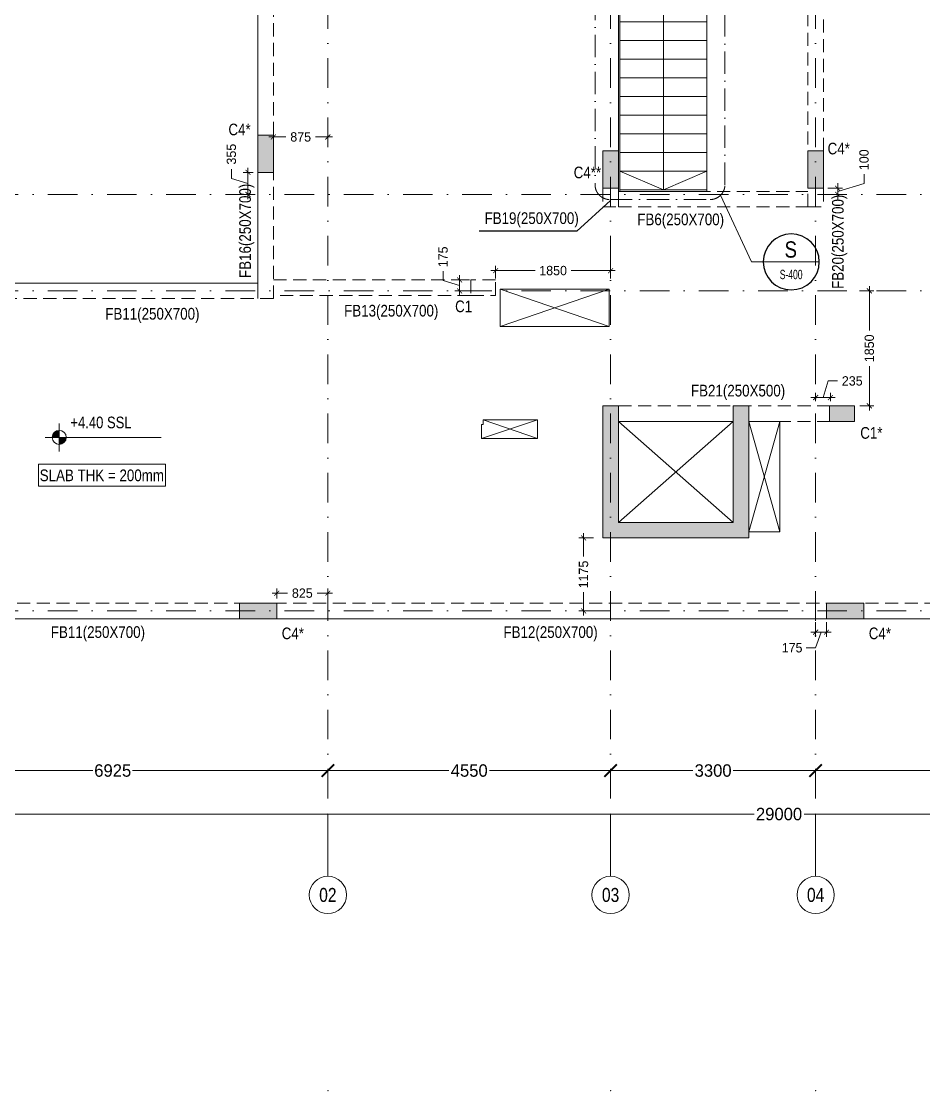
# Model space of a CAD drawing. Header units: millimetres. Extents: x -1760 to 80452, y -32586 to 8596.
# Drawn here: x 11368 to 25888, y -32586 to -15386 of the extents above; entities that cross this region are included whole.
import ezdxf
from ezdxf.enums import TextEntityAlignment as Align

# ---------------------------------------------------------------- set-up
doc = ezdxf.new("R2010")
doc.units = ezdxf.units.MM
doc.header["$LTSCALE"] = 75
for name, pattern in [('Dash Dot 3_16_', [7.9375, 4.7625, -1.5875, 0, -1.5875]), ('DASHDOT2', [12.7, 6.35, -3.175, 0, -3.175]), ('Dot & Dashed', [502.708322, 238.125, -132.291667, 0, -132.291655]), ('Hidden Line', [4.233333, 2.822222, -1.411111])]:
    doc.linetypes.add(name, pattern=pattern)
for name, color, linetype in [('00_A_GRIDS.3D', 1, 'Continuous'), ('02_A_GRIDS.3D', 1, 'Continuous'), ('02_A_STAIRCASE.3D', 7, 'Continuous'), ('133-EDEN HILLS- Grid$0$A_DIM 75', 1, 'Continuous')]:
    doc.layers.add(name, color=color, linetype=linetype)
for name, color, linetype, lineweight in [('A-ANNO-SYMB', 150, 'Continuous', 9), ('G-ANNO-DIMS', 111, 'Continuous', 9), ('S-BEAM-IDEN', 2, 'Continuous', 9), ('S-COL', 3, 'Continuous', 13), ('S-COLS-IDEN', 171, 'Continuous', 9), ('S-HATCH', 8, 'Continuous', 9), ('S-SLAB', 3, 'Continuous', 13), ('S-STRS-____-OTLN', 31, 'Continuous', 9), ('TXT', 11, 'Continuous', 9)]:
    doc.layers.add(name, color=color, linetype=linetype, lineweight=lineweight)
doc.styles.add('133-5F Grid$0$TEXT 75', font='GOTHIC.TTF', dxfattribs={"height": 150})
doc.styles.add('236 - NAS Mall_CD_GF Plan$0$TEXT 500', font='GOTHIC.TTF', dxfattribs={"height": 350})
doc.styles.add('Arial', font='arial.ttf', dxfattribs={"width": 0.8, "height": 187.5})
doc.styles.add('Arial Narrow_1', font='ARIALN.TTF', dxfattribs={"height": 187.5})
doc.styles.add('Arial Narrow_2', font='ARIALN.TTF', dxfattribs={"height": 262.5})
doc.styles.add('Arial Narrow_3', font='ARIALN.TTF', dxfattribs={"width": 0.8, "height": 150})
doc.styles.add('GENERATED_STYLE_3', font='arial.ttf', dxfattribs={"width": 0.8})
doc.styles.add('TEXT 100', font='GOTHIC.TTF', dxfattribs={"height": 200})
doc.dimstyles.new('133-5F Grid$0$DIM 75', dxfattribs={"dimtxt": 150, "dimasz": 80, "dimexe": 75, "dimexo": 75, "dimgap": 75, "dimtad": 0, "dimdec": 0, "dimrnd": 5, "dimzin": 0, "dimdsep": 46, "dimtxsty": '133-5F Grid$0$TEXT 75', "dimblk": '133-5F Grid$0$_ARCHTICK', "dimcen": 0, "dimdle": 75, "dimclrd": 256, "dimclre": 256, "dimclrt": 256, "dimadec": 0, "dimazin": 0, "dimtfac": 1, "dimtdec": 0, "dimtmove": 1, "dimatfit": 3, "dimfxl": 160, "dimfxlon": 1, "dimtolj": 1, "dimtzin": 0, "dimlwd": 0, "dimlwe": 0, "dimarcsym": 0})
doc.dimstyles.new('236 - NAS Mall_CD_GF Plan$0$DIM 500', dxfattribs={"dimtxt": 350, "dimasz": 300, "dimexe": 0, "dimexo": 0, "dimgap": 25, "dimtad": 0, "dimdec": 0, "dimrnd": 5, "dimzin": 0, "dimdsep": 46, "dimtxsty": '236 - NAS Mall_CD_GF Plan$0$TEXT 500', "dimblk": '236 - NAS Mall_CD_GF Plan$0$_ARCHTICK', "dimcen": 0, "dimdle": 300, "dimclrd": 256, "dimclre": 256, "dimclrt": 256, "dimadec": 0, "dimazin": 0, "dimtfac": 1, "dimtdec": 0, "dimtmove": 1, "dimatfit": 3, "dimfxl": 1000, "dimfxlon": 1, "dimtolj": 1, "dimtzin": 0, "dimlwd": 0, "dimlwe": 0, "dimarcsym": 0})

# ---------------------------------------------------------------- blocks, each defined once
blk = doc.blocks.new('Spot Elevations - WYE_Spot Elevation - Target Filled-619581-VILLA E - FIRST FLOOR')
at = {"layer": 'G-ANNO-DIMS'}
h = blk.add_hatch(color=256, dxfattribs=at)
edge = h.paths.add_edge_path(flags=0)
edge.add_line((0, 0), (-1.5, 0))
edge.add_arc((0, 0), 1.5, 90, 180, ccw=False)
edge.add_line((0, 1.5), (0, 0))
h = blk.add_hatch(color=256, dxfattribs=at)
edge = h.paths.add_edge_path(flags=0)
edge.add_line((0, 0), (1.5, 0))
edge.add_arc((0, 0), 1.5, 270, 360, ccw=False)
edge.add_line((0, -1.5), (0, 0))
for p, q in [((0, -3), (0, 3)), ((-3, 0), (3.01, 0))]:
    blk.add_line(p, q, dxfattribs=at)
blk.add_circle((0, 0), 1.5, dxfattribs=at)
blk = doc.blocks.new('Standard grid marker')
at = {"layer": '00_A_GRIDS.3D', "linetype": 'DASHDOT2', "lineweight": 0}
blk.add_line((1000, 0), (29352, 0), dxfattribs=at)
at = {"layer": '00_A_GRIDS.3D', "linetype": 'Dot & Dashed', "lineweight": 0}
blk.add_line((29352, 0), (30352, 0), dxfattribs=at)
at = {"layer": '00_A_GRIDS.3D', "linetype": 'Continuous', "lineweight": 0}
blk.add_circle((30652, 0), 300, dxfattribs=at)
at = {"layer": '00_A_GRIDS.3D', "linetype": 'Dot & Dashed', "lineweight": 0}
blk.add_point((33800, 0), dxfattribs=at)
blk.add_point((33800, 0), dxfattribs=at)
at = {"layer": '00_A_GRIDS.3D', "lineweight": 0, "style": 'GENERATED_STYLE_3'}
for tag, p in [('AC_MarkerText_1_0', (-464, -51)), ('AC_MarkerText_1_1', (30488, -51))]:
    blk.add_attdef(tag, text='', height=225, rotation=90, dxfattribs=at).set_placement(p, align=Align.TOP_CENTER)
blk = doc.blocks.new('Standard grid marker_2')
at = {"layer": '00_A_GRIDS.3D', "linetype": 'DASHDOT2', "lineweight": 0}
blk.add_line((1000, 0), (50581, 0), dxfattribs=at)
at = {"layer": '00_A_GRIDS.3D', "lineweight": 0, "style": 'GENERATED_STYLE_3'}
for tag, p in [('AC_MarkerText_1_0', (-300, -215)), ('AC_MarkerText_1_1', (51881, -215))]:
    blk.add_attdef(tag, text='', height=225, rotation=180, dxfattribs=at).set_placement(p, align=Align.TOP_CENTER)
blk = doc.blocks.new('236 - NAS Mall_CD_GF Plan$0$_ARCHTICK')
at = {"color": 0, "linetype": 'ByBlock', "const_width": 0.15}
blk.add_lwpolyline([(-0.5, -0.5), (0.5, 0.5)], dxfattribs=at)
blk = doc.blocks.new('*D18')
at = {"layer": '02_A_GRIDS.3D', "lineweight": 0, "transparency": 16777216}
for p, q in [((9075, -27438), (12519, -27438)), ((9375, -27859), (9375, -27438)), ((16600, -27438), (13156, -27438)), ((16300, -27859), (16300, -27438))]:
    blk.add_line(p, q, dxfattribs=at)
at = {"layer": 'Defpoints', "color": 0, "transparency": 16777216}
for p in [(16300, -27438), (9375, -27859), (16300, -27859)]:
    blk.add_point(p, dxfattribs=at)
at = {"layer": '02_A_GRIDS.3D', "lineweight": 0, "transparency": 16777216, "xscale": 200, "yscale": 200, "zscale": 200, "rotation": 180}
blk.add_blockref('236 - NAS Mall_CD_GF Plan$0$_ARCHTICK', (9375, -27438), dxfattribs=at)
at = {"layer": '02_A_GRIDS.3D', "lineweight": 0, "transparency": 16777216, "xscale": 200, "yscale": 200, "zscale": 200}
blk.add_blockref('236 - NAS Mall_CD_GF Plan$0$_ARCHTICK', (16300, -27438), dxfattribs=at)
at = {"layer": '02_A_GRIDS.3D', "transparency": 16777216, "insert": (12838, -27438), "char_height": 200, "attachment_point": 5, "style": 'TEXT 100'}
blk.add_mtext('\\A1;6925', dxfattribs=at)
blk = doc.blocks.new('*D19')
at = {"layer": '02_A_GRIDS.3D', "lineweight": 0, "transparency": 16777216}
for p, q in [((16000, -27438), (18249, -27438)), ((16300, -27859), (16300, -27438)), ((21150, -27438), (18901, -27438)), ((20850, -27859), (20850, -27438))]:
    blk.add_line(p, q, dxfattribs=at)
at = {"layer": 'Defpoints', "color": 0, "transparency": 16777216}
for p in [(20850, -27438), (16300, -27859), (20850, -27859)]:
    blk.add_point(p, dxfattribs=at)
at = {"layer": '02_A_GRIDS.3D', "lineweight": 0, "transparency": 16777216, "xscale": 200, "yscale": 200, "zscale": 200, "rotation": 180}
blk.add_blockref('236 - NAS Mall_CD_GF Plan$0$_ARCHTICK', (16300, -27438), dxfattribs=at)
at = {"layer": '02_A_GRIDS.3D', "lineweight": 0, "transparency": 16777216, "xscale": 200, "yscale": 200, "zscale": 200}
blk.add_blockref('236 - NAS Mall_CD_GF Plan$0$_ARCHTICK', (20850, -27438), dxfattribs=at)
at = {"layer": '02_A_GRIDS.3D', "transparency": 16777216, "insert": (18575, -27438), "char_height": 200, "attachment_point": 5, "style": 'TEXT 100'}
blk.add_mtext('\\A1;4550', dxfattribs=at)
blk = doc.blocks.new('*D20')
at = {"layer": '02_A_GRIDS.3D', "lineweight": 0, "transparency": 16777216}
for p, q in [((20550, -27438), (22176, -27438)), ((20850, -27859), (20850, -27438)), ((24450, -27438), (22824, -27438)), ((24150, -27859), (24150, -27438))]:
    blk.add_line(p, q, dxfattribs=at)
at = {"layer": 'Defpoints', "color": 0, "transparency": 16777216}
for p in [(24150, -27438), (20850, -27859), (24150, -27859)]:
    blk.add_point(p, dxfattribs=at)
at = {"layer": '02_A_GRIDS.3D', "lineweight": 0, "transparency": 16777216, "xscale": 200, "yscale": 200, "zscale": 200, "rotation": 180}
blk.add_blockref('236 - NAS Mall_CD_GF Plan$0$_ARCHTICK', (20850, -27438), dxfattribs=at)
at = {"layer": '02_A_GRIDS.3D', "lineweight": 0, "transparency": 16777216, "xscale": 200, "yscale": 200, "zscale": 200}
blk.add_blockref('236 - NAS Mall_CD_GF Plan$0$_ARCHTICK', (24150, -27438), dxfattribs=at)
at = {"layer": '02_A_GRIDS.3D', "transparency": 16777216, "insert": (22500, -27438), "char_height": 200, "attachment_point": 5, "style": 'TEXT 100'}
blk.add_mtext('\\A1;3300', dxfattribs=at)
blk = doc.blocks.new('*D21')
at = {"layer": '02_A_GRIDS.3D', "lineweight": 0, "transparency": 16777216}
for p, q in [((23850, -27438), (26969, -27438)), ((24150, -27859), (24150, -27438)), ((30725, -27438), (27606, -27438)), ((30425, -27859), (30425, -27438))]:
    blk.add_line(p, q, dxfattribs=at)
at = {"layer": 'Defpoints', "color": 0, "transparency": 16777216}
for p in [(30425, -27438), (24150, -27859), (30425, -27859)]:
    blk.add_point(p, dxfattribs=at)
at = {"layer": '02_A_GRIDS.3D', "lineweight": 0, "transparency": 16777216, "xscale": 200, "yscale": 200, "zscale": 200, "rotation": 180}
blk.add_blockref('236 - NAS Mall_CD_GF Plan$0$_ARCHTICK', (24150, -27438), dxfattribs=at)
at = {"layer": '02_A_GRIDS.3D', "lineweight": 0, "transparency": 16777216, "xscale": 200, "yscale": 200, "zscale": 200}
blk.add_blockref('236 - NAS Mall_CD_GF Plan$0$_ARCHTICK', (30425, -27438), dxfattribs=at)
at = {"layer": '02_A_GRIDS.3D', "transparency": 16777216, "insert": (27288, -27438), "char_height": 200, "attachment_point": 5, "style": 'TEXT 100'}
blk.add_mtext('\\A1;6275', dxfattribs=at)
blk = doc.blocks.new('*D23')
at = {"layer": '02_A_GRIDS.3D', "lineweight": 0, "transparency": 16777216}
for p, q in [((9375, -27716), (9375, -28138)), ((38375, -27716), (38375, -28138)), ((9075, -28138), (23159, -28138)), ((38675, -28138), (23963, -28138))]:
    blk.add_line(p, q, dxfattribs=at)
at = {"layer": 'Defpoints', "color": 0, "transparency": 16777216}
for p in [(9375, -27716), (38375, -27716), (38375, -28138)]:
    blk.add_point(p, dxfattribs=at)
at = {"layer": '02_A_GRIDS.3D', "lineweight": 0, "transparency": 16777216, "xscale": 200, "yscale": 200, "zscale": 200, "rotation": 180}
blk.add_blockref('236 - NAS Mall_CD_GF Plan$0$_ARCHTICK', (9375, -28138), dxfattribs=at)
at = {"layer": '02_A_GRIDS.3D', "lineweight": 0, "transparency": 16777216, "xscale": 200, "yscale": 200, "zscale": 200}
blk.add_blockref('236 - NAS Mall_CD_GF Plan$0$_ARCHTICK', (38375, -28138), dxfattribs=at)
at = {"layer": '02_A_GRIDS.3D', "transparency": 16777216, "insert": (23561, -28138), "char_height": 200, "attachment_point": 5, "style": 'TEXT 100'}
blk.add_mtext('\\A1;29000', dxfattribs=at)
blk = doc.blocks.new('133-5F Grid$0$_ARCHTICK')
at = {"color": 0, "linetype": 'ByBlock', "const_width": 0.15}
blk.add_lwpolyline([(-0.5, -0.5), (0.5, 0.5)], dxfattribs=at)
blk = doc.blocks.new('*D46')
at = {"layer": '133-EDEN HILLS- Grid$0$A_DIM 75', "lineweight": 0, "transparency": 16777216}
for p, q in [((14748, -17912), (14748, -17762)), ((15100, -17815), (14939, -17815)), ((15014, -17740), (15014, -18245)), ((15014, -17992), (14748, -17912)), ((15095, -18170), (14939, -18170))]:
    blk.add_line(p, q, dxfattribs=at)
at = {"layer": 'Defpoints', "color": 0, "transparency": 16777216}
for p in [(15175, -17815), (15014, -18170), (15170, -18170)]:
    blk.add_point(p, dxfattribs=at)
at = {"layer": '133-EDEN HILLS- Grid$0$A_DIM 75', "lineweight": 0, "transparency": 16777216, "xscale": 80, "yscale": 80, "zscale": 80}
for p, rotation in [((15014, -17815), 90), ((15014, -18170), 270)]:
    blk.add_blockref('133-5F Grid$0$_ARCHTICK', p, dxfattribs=dict(at, rotation=rotation))
at = {"layer": '133-EDEN HILLS- Grid$0$A_DIM 75', "transparency": 16777216, "insert": (14748, -17522), "char_height": 150, "attachment_point": 5, "rotation": 90, "style": '133-5F Grid$0$TEXT 75'}
blk.add_mtext('\\A1;355', dxfattribs=at)
blk = doc.blocks.new('*D47')
at = {"layer": '133-EDEN HILLS- Grid$0$A_DIM 75', "lineweight": 0, "transparency": 16777216}
for p, q in [((15425, -17320), (15425, -17170)), ((16300, -17320), (16300, -17170)), ((15350, -17245), (15622, -17245)), ((16375, -17245), (16103, -17245))]:
    blk.add_line(p, q, dxfattribs=at)
at = {"layer": 'Defpoints', "color": 0, "transparency": 16777216}
for p in [(15425, -17245), (15425, -17395), (16300, -17395)]:
    blk.add_point(p, dxfattribs=at)
at = {"layer": '133-EDEN HILLS- Grid$0$A_DIM 75', "lineweight": 0, "transparency": 16777216, "xscale": 80, "yscale": 80, "zscale": 80, "rotation": 180}
blk.add_blockref('133-5F Grid$0$_ARCHTICK', (15425, -17245), dxfattribs=at)
at = {"layer": '133-EDEN HILLS- Grid$0$A_DIM 75', "lineweight": 0, "transparency": 16777216, "xscale": 80, "yscale": 80, "zscale": 80}
blk.add_blockref('133-5F Grid$0$_ARCHTICK', (16300, -17245), dxfattribs=at)
at = {"layer": '133-EDEN HILLS- Grid$0$A_DIM 75', "transparency": 16777216, "insert": (15863, -17245), "char_height": 150, "attachment_point": 5, "style": '133-5F Grid$0$TEXT 75'}
blk.add_mtext('\\A1;875', dxfattribs=at)
blk = doc.blocks.new('*D48')
at = {"layer": '133-EDEN HILLS- Grid$0$A_DIM 75', "lineweight": 0, "transparency": 16777216}
for p, q in [((24929, -17993), (24929, -17843)), ((24505, -18070), (24505, -17990)), ((24505, -18120), (24929, -17993)), ((24345, -18070), (24580, -18070)), ((24345, -18170), (24580, -18170)), ((24505, -18170), (24505, -18070)), ((24505, -18170), (24505, -18070)), ((24505, -18170), (24505, -18250))]:
    blk.add_line(p, q, dxfattribs=at)
at = {"layer": 'Defpoints', "color": 0, "transparency": 16777216}
for p in [(24150, -18070), (24150, -18170), (24505, -18070)]:
    blk.add_point(p, dxfattribs=at)
at = {"layer": '133-EDEN HILLS- Grid$0$A_DIM 75', "lineweight": 0, "transparency": 16777216, "xscale": 80, "yscale": 80, "zscale": 80}
for p, rotation in [((24505, -18070), 270), ((24505, -18170), 90)]:
    blk.add_blockref('133-5F Grid$0$_ARCHTICK', p, dxfattribs=dict(at, rotation=rotation))
at = {"layer": '133-EDEN HILLS- Grid$0$A_DIM 75', "transparency": 16777216, "insert": (24929, -17612), "char_height": 150, "attachment_point": 5, "rotation": 90, "style": '133-5F Grid$0$TEXT 75'}
blk.add_mtext('\\A1;100', dxfattribs=at)
blk = doc.blocks.new('*D53')
at = {"layer": '133-EDEN HILLS- Grid$0$A_DIM 75', "lineweight": 0, "transparency": 16777216}
for p, q in [((15402, -24584), (15648, -24584)), ((15477, -24670), (15477, -24509)), ((16375, -24584), (16129, -24584)), ((16300, -24670), (16300, -24509))]:
    blk.add_line(p, q, dxfattribs=at)
at = {"layer": 'Defpoints', "color": 0, "transparency": 16777216}
for p in [(16300, -24584), (15477, -24745), (16300, -24745)]:
    blk.add_point(p, dxfattribs=at)
at = {"layer": '133-EDEN HILLS- Grid$0$A_DIM 75', "lineweight": 0, "transparency": 16777216, "xscale": 80, "yscale": 80, "zscale": 80, "rotation": 180}
blk.add_blockref('133-5F Grid$0$_ARCHTICK', (15477, -24584), dxfattribs=at)
at = {"layer": '133-EDEN HILLS- Grid$0$A_DIM 75', "lineweight": 0, "transparency": 16777216, "xscale": 80, "yscale": 80, "zscale": 80}
blk.add_blockref('133-5F Grid$0$_ARCHTICK', (16300, -24584), dxfattribs=at)
at = {"layer": '133-EDEN HILLS- Grid$0$A_DIM 75', "transparency": 16777216, "insert": (15889, -24584), "char_height": 150, "attachment_point": 5, "style": '133-5F Grid$0$TEXT 75'}
blk.add_mtext('\\A1;825', dxfattribs=at)
blk = doc.blocks.new('*D65')
at = {"layer": '133-EDEN HILLS- Grid$0$A_DIM 75', "lineweight": 0, "transparency": 16777216}
for p, q in [((20575, -23695), (20340, -23695)), ((20415, -23620), (20415, -23995)), ((20415, -24945), (20415, -24570)), ((20575, -24870), (20340, -24870))]:
    blk.add_line(p, q, dxfattribs=at)
at = {"layer": 'Defpoints', "color": 0, "transparency": 16777216}
for p in [(20725, -23695), (20415, -24870), (20725, -24870)]:
    blk.add_point(p, dxfattribs=at)
at = {"layer": '133-EDEN HILLS- Grid$0$A_DIM 75', "lineweight": 0, "transparency": 16777216, "xscale": 80, "yscale": 80, "zscale": 80}
for p, rotation in [((20415, -23695), 90), ((20415, -24870), 270)]:
    blk.add_blockref('133-5F Grid$0$_ARCHTICK', p, dxfattribs=dict(at, rotation=rotation))
at = {"layer": '133-EDEN HILLS- Grid$0$A_DIM 75', "transparency": 16777216, "insert": (20415, -24283), "char_height": 150, "attachment_point": 5, "rotation": 90, "style": '133-5F Grid$0$TEXT 75'}
blk.add_mtext('\\A1;1175', dxfattribs=at)
blk = doc.blocks.new('*D55')
at = {"layer": '133-EDEN HILLS- Grid$0$A_DIM 75', "lineweight": 0, "transparency": 16777216}
for p, q in [((24150, -25051), (24150, -25286)), ((24325, -25051), (24325, -25286)), ((24400, -25211), (24075, -25211)), ((24238, -25211), (24150, -25463)), ((24150, -25463), (24000, -25463))]:
    blk.add_line(p, q, dxfattribs=at)
at = {"layer": 'Defpoints', "color": 0, "transparency": 16777216}
for p in [(24150, -24745), (24325, -24745), (24150, -25211)]:
    blk.add_point(p, dxfattribs=at)
at = {"layer": '133-EDEN HILLS- Grid$0$A_DIM 75', "lineweight": 0, "transparency": 16777216, "xscale": 80, "yscale": 80, "zscale": 80, "rotation": 180}
blk.add_blockref('133-5F Grid$0$_ARCHTICK', (24150, -25211), dxfattribs=at)
at = {"layer": '133-EDEN HILLS- Grid$0$A_DIM 75', "lineweight": 0, "transparency": 16777216, "xscale": 80, "yscale": 80, "zscale": 80}
blk.add_blockref('133-5F Grid$0$_ARCHTICK', (24325, -25211), dxfattribs=at)
at = {"layer": '133-EDEN HILLS- Grid$0$A_DIM 75', "transparency": 16777216, "insert": (23771, -25463), "char_height": 150, "attachment_point": 5, "style": '133-5F Grid$0$TEXT 75'}
blk.add_mtext('\\A1;175', dxfattribs=at)
blk = doc.blocks.new('*D56')
at = {"layer": '133-EDEN HILLS- Grid$0$A_DIM 75', "lineweight": 0, "transparency": 16777216}
for p, q in [((24269, -21436), (24349, -21170)), ((24349, -21170), (24499, -21170)), ((24462, -21436), (24075, -21436)), ((24150, -21495), (24150, -21361)), ((24387, -21495), (24387, -21361))]:
    blk.add_line(p, q, dxfattribs=at)
at = {"layer": 'Defpoints', "color": 0, "transparency": 16777216}
for p in [(24150, -21436), (24150, -21570), (24387, -21570)]:
    blk.add_point(p, dxfattribs=at)
at = {"layer": '133-EDEN HILLS- Grid$0$A_DIM 75', "lineweight": 0, "transparency": 16777216, "xscale": 80, "yscale": 80, "zscale": 80, "rotation": 180}
blk.add_blockref('133-5F Grid$0$_ARCHTICK', (24150, -21436), dxfattribs=at)
at = {"layer": '133-EDEN HILLS- Grid$0$A_DIM 75', "lineweight": 0, "transparency": 16777216, "xscale": 80, "yscale": 80, "zscale": 80}
blk.add_blockref('133-5F Grid$0$_ARCHTICK', (24387, -21436), dxfattribs=at)
at = {"layer": '133-EDEN HILLS- Grid$0$A_DIM 75', "transparency": 16777216, "insert": (24739, -21170), "char_height": 150, "attachment_point": 5, "style": '133-5F Grid$0$TEXT 75'}
blk.add_mtext('\\A1;235', dxfattribs=at)
blk = doc.blocks.new('*D57')
at = {"layer": '133-EDEN HILLS- Grid$0$A_DIM 75', "lineweight": 0, "transparency": 16777216}
for p, q in [((24854, -19720), (25089, -19720)), ((25014, -19645), (25014, -20357)), ((25014, -21645), (25014, -20933)), ((24862, -21570), (25089, -21570))]:
    blk.add_line(p, q, dxfattribs=at)
at = {"layer": 'Defpoints', "color": 0, "transparency": 16777216}
for p in [(24683, -19720), (25014, -19720), (24787, -21570)]:
    blk.add_point(p, dxfattribs=at)
at = {"layer": '133-EDEN HILLS- Grid$0$A_DIM 75', "lineweight": 0, "transparency": 16777216, "xscale": 80, "yscale": 80, "zscale": 80}
for p, rotation in [((25014, -19720), 90), ((25014, -21570), 270)]:
    blk.add_blockref('133-5F Grid$0$_ARCHTICK', p, dxfattribs=dict(at, rotation=rotation))
at = {"layer": '133-EDEN HILLS- Grid$0$A_DIM 75', "transparency": 16777216, "insert": (25014, -20645), "char_height": 150, "attachment_point": 5, "rotation": 90, "style": '133-5F Grid$0$TEXT 75'}
blk.add_mtext('\\A1;1850', dxfattribs=at)
blk = doc.blocks.new('*D58')
at = {"layer": '133-EDEN HILLS- Grid$0$A_DIM 75', "lineweight": 0, "transparency": 16777216}
for p, q in [((18155, -19553), (18155, -19403)), ((18420, -19632), (18155, -19553)), ((18580, -19545), (18345, -19545)), ((18420, -19470), (18420, -19795)), ((18580, -19720), (18345, -19720))]:
    blk.add_line(p, q, dxfattribs=at)
at = {"layer": 'Defpoints', "color": 0, "transparency": 16777216}
for p in [(19000, -19545), (18420, -19720), (19000, -19720)]:
    blk.add_point(p, dxfattribs=at)
at = {"layer": '133-EDEN HILLS- Grid$0$A_DIM 75', "lineweight": 0, "transparency": 16777216, "xscale": 80, "yscale": 80, "zscale": 80}
for p, rotation in [((18420, -19545), 90), ((18420, -19720), 270)]:
    blk.add_blockref('133-5F Grid$0$_ARCHTICK', p, dxfattribs=dict(at, rotation=rotation))
at = {"layer": '133-EDEN HILLS- Grid$0$A_DIM 75', "transparency": 16777216, "insert": (18155, -19174), "char_height": 150, "attachment_point": 5, "rotation": 90, "style": '133-5F Grid$0$TEXT 75'}
blk.add_mtext('\\A1;175', dxfattribs=at)
blk = doc.blocks.new('*D59')
at = {"layer": '133-EDEN HILLS- Grid$0$A_DIM 75', "lineweight": 0, "transparency": 16777216}
for p, q in [((18925, -19395), (19637, -19395)), ((19000, -19520), (19000, -19320)), ((20925, -19395), (20213, -19395)), ((20850, -19520), (20850, -19320))]:
    blk.add_line(p, q, dxfattribs=at)
at = {"layer": 'Defpoints', "color": 0, "transparency": 16777216}
for p in [(20850, -19395), (19000, -19595), (20850, -19595)]:
    blk.add_point(p, dxfattribs=at)
at = {"layer": '133-EDEN HILLS- Grid$0$A_DIM 75', "lineweight": 0, "transparency": 16777216, "xscale": 80, "yscale": 80, "zscale": 80, "rotation": 180}
blk.add_blockref('133-5F Grid$0$_ARCHTICK', (19000, -19395), dxfattribs=at)
at = {"layer": '133-EDEN HILLS- Grid$0$A_DIM 75', "lineweight": 0, "transparency": 16777216, "xscale": 80, "yscale": 80, "zscale": 80}
blk.add_blockref('133-5F Grid$0$_ARCHTICK', (20850, -19395), dxfattribs=at)
at = {"layer": '133-EDEN HILLS- Grid$0$A_DIM 75', "transparency": 16777216, "insert": (19925, -19395), "char_height": 150, "attachment_point": 5, "style": '133-5F Grid$0$TEXT 75'}
blk.add_mtext('\\A1;1850', dxfattribs=at)
blk = doc.blocks.new('89')
at = {"layer": 'S-SLAB'}
for p, q in [((-66237, 18074), (-66237, 9473)), ((-66237, 18074), (-64812, 18074)), ((-64812, 18074), (-64812, 18049)), ((-66212, 17749), (-64812, 17749)), ((-66212, 17449), (-64812, 17449)), ((-66212, 17149), (-64812, 17149)), ((-66212, 16849), (-64812, 16849)), ((-66209, 16549), (-64812, 16549)), ((-66212, 16249), (-64812, 16249)), ((-66212, 15949), (-64812, 15949)), ((-64815, 15949), (-64812, 15949)), ((-65762, 15649), (-64812, 15649)), ((-66212, 15349), (-65762, 15349)), ((-65065, 15349), (-64812, 15349)), ((-66212, 15049), (-65065, 15049)), ((-66212, 14749), (-64812, 14749)), ((-66212, 14449), (-64812, 14449)), ((-66212, 14149), (-64812, 14149)), ((-66212, 13849), (-64812, 13849)), ((-66212, 13548), (-64812, 13548)), ((-66212, 12499), (-64812, 12499)), ((-66212, 12199), (-64812, 12199)), ((-66212, 11899), (-64812, 11899)), ((-66212, 11599), (-64812, 11599)), ((-66212, 11299), (-64812, 11299)), ((-66212, 10999), (-64812, 10999)), ((-66212, 10699), (-64812, 10699)), ((-66212, 10399), (-64812, 10399)), ((-66212, 10099), (-64812, 10099)), ((-66212, 9799), (-64812, 9799)), ((-66212, 9473), (-66237, 9473)), ((-66212, 9499), (-64812, 9499))]:
    blk.add_line(p, q, dxfattribs=at)
at = {"layer": 'S-SLAB', "linetype": 'Hidden Line'}
for p, q in [((-66237, 14727), (-66237, 17424)), ((-66237, 13074), (-66237, 14477)), ((-66237, 10124), (-66237, 12824))]:
    blk.add_line(p, q, dxfattribs=at)
at = {"layer": 'S-SLAB'}
blk.add_lwpolyline([(-64812, 18049), (-66212, 18049), (-66212, 9473), (-64812, 9473)], close=True, dxfattribs=at)
for points in [[(-66237, 15853), (-65544, 15555), (-65513, 15626), (-65512, 15457), (-65481, 15528), (-64812, 15240)], [(-66237, 15553), (-65544, 15255), (-65513, 15326), (-65512, 15157), (-65481, 15228), (-64812, 14940)]]:
    blk.add_lwpolyline(points, dxfattribs=at)
at = {"layer": 'S-STRS-____-OTLN'}
for p, q in [((-65512, 18049), (-65511, 15649)), ((-65511, 15649), (-66212, 15949)), ((-65511, 15649), (-64812, 15949)), ((-65512, 15049), (-65511, 9499)), ((-65511, 9499), (-66213, 9799)), ((-65511, 9499), (-64813, 9799))]:
    blk.add_line(p, q, dxfattribs=at)
blk.add_circle((-65512, 18049), 50, dxfattribs=at)
blk = doc.blocks.new('Structural Plan - CALLOUT_HEAD-1486035-VILLA E - FIRST FLOOR')
at = {"layer": 'A-ANNO-SYMB'}
blk.add_line((-6, 0), (6, 0), dxfattribs=at)
at = {"layer": 'A-ANNO-SYMB', "lineweight": 30}
for start, end in [(360, 180), (180, 360)]:
    blk.add_arc((0, 0), 6, start, end, dxfattribs=at)
blk = doc.blocks.new('A$C4a4eef1e')
at = {"layer": 'A-ANNO-SYMB'}
for q in [(327, -361), (1020, -1434)]:
    blk.add_line((822, -1434), q, dxfattribs=at)
at = {"layer": 'A-ANNO-SYMB', "linetype": 'Dash Dot 3_16_'}
blk.add_lwpolyline([(-1693, 8171), (-1693, -192, 0.414214), (-1455, -431), (158, -431, 0.414214), (397, -192), (397, 8171, 0.414214), (158, 8410), (-1455, 8410, 0.414214)], format="xyb", close=True, dxfattribs=at)
at = {"layer": 'A-ANNO-SYMB', "xscale": 74.99999999999996, "yscale": 74.99999999999996, "zscale": 74.99999999999996}
blk.add_blockref('Structural Plan - CALLOUT_HEAD-1486035-VILLA E - FIRST FLOOR', (1465, -1434), dxfattribs=at)
at = {"layer": 'A-ANNO-SYMB', "lineweight": 30, "insert": (1557, -1103), "char_height": 262, "width": 204.43, "attachment_point": 3, "style": 'Arial Narrow_2'}
blk.add_mtext('S', dxfattribs=at)
at = {"layer": 'A-ANNO-SYMB', "lineweight": 20, "insert": (1646, -1561), "char_height": 150, "width": 461.77, "attachment_point": 3, "style": 'Arial Narrow_3'}
blk.add_mtext('S-400', dxfattribs=at)

msp = doc.modelspace()

# ---------------------------------------------------------------- hatches: boundary and pattern name
at = {"layer": 'S-HATCH'}
for points in [[(15175, -17814.9), (15425, -17814.9), (15425, -17214.9), (15175, -17214.9)], [(20975, -17470), (20725, -17470), (20725, -18070), (20975, -18070)], [(24275, -17470), (24025, -17470), (24025, -18070.2), (24275, -18070.2)], [(23075.1, -21570), (23075.1, -23695.1), (20725, -23695.1), (20725, -21570), (20975, -21570), (20975, -23445.1), (22825.1, -23445.1), (22825.1, -21570)], [(24774.9, -21570), (24774.9, -21820), (24374.9, -21820), (24374.9, -21570)], [(14877.3, -24745), (15477.3, -24745), (15477.3, -24995), (14877.3, -24995)], [(24925, -24745), (24325, -24745), (24325, -24994.8), (24925, -24994.8)]]:
    msp.add_hatch(color=256, dxfattribs=at).paths.add_polyline_path(points)

# ---------------------------------------------------------------- linework, layer by layer
at = {"layer": '133-EDEN HILLS- Grid$0$A_DIM 75'}
for p, q in [((20850, -18267.2), (20306.2, -18763)), ((20306.2, -18763), (18732.9, -18763))]:
    msp.add_line(p, q, dxfattribs=at)
at = {"layer": 'G-ANNO-DIMS'}
for p, q in [((12078.7, -22077.3), (11977.7, -22077.3)), ((13620.1, -22077.3), (12078.7, -22077.3))]:
    msp.add_line(p, q, dxfattribs=at)
at = {"layer": 'S-COL'}
for points in [[(15175, -17814.9), (15425, -17814.9), (15425, -17214.9), (15175, -17214.9), (15175, -17814.9)], [(20975, -17470), (20725, -17470), (20725, -18070), (20975, -18070)], [(24275, -17470), (24025, -17470), (24025, -18070.2), (24275, -18070.2)], [(23075.1, -21570), (23075.1, -23695.1), (20725, -23695.1), (20725, -21570), (20975, -21570), (20975, -23445.1), (22825.1, -23445.1), (22825.1, -21570)], [(24774.9, -21570), (24774.9, -21820), (24374.9, -21820), (24374.9, -21570)], [(14877.3, -24745), (15477.3, -24745), (15477.3, -24995), (14877.3, -24995)], [(24925, -24745), (24325, -24745), (24325, -24994.8), (24925, -24994.8)]]:
    msp.add_lwpolyline(points, close=True, dxfattribs=at)
at = {"layer": 'S-COL', "linetype": 'Hidden Line'}
msp.add_lwpolyline([(19000, -19793.8), (19000, -19545), (18600, -19545), (18600, -19793.8), (19000, -19793.8)], close=True, dxfattribs=at)
at = {"layer": 'S-SLAB', "linetype": 'Hidden Line'}
for p, q in [((24025, -10170), (24025, -17470)), ((24275, -17470), (24275, -10170)), ((15425, -17214.9), (15425, -11320)), ((15425, -19845.1), (15425, -17814.9)), ((20725, -18070.2), (20725, -18370.6)), ((20975, -18120.6), (24025, -18120.6)), ((24025, -18370.6), (24025, -18070.2)), ((24275, -18070.2), (24275, -18370.6)), ((20725, -18370.6), (20975, -18370.6)), ((20975, -18370.6), (24025, -18370.6)), ((24025, -18370.6), (24275, -18370.6)), ((15425, -19544.9), (18600, -19545)), ((15425, -19845.1), (9675, -19845)), ((18600, -19795), (15425, -19795)), ((20975, -21570.1), (22825.1, -21570)), ((24387.4, -21570.1), (23075.1, -21570)), ((24387.3, -21820.1), (23075.1, -21820)), ((9075.2, -24745), (29775, -24745))]:
    msp.add_line(p, q, dxfattribs=at)
at = {"layer": 'S-SLAB'}
for p, q in [((15175, -19844.2), (15175, -17814.9)), ((20975, -18120.6), (20975, -18370.6)), ((19075, -19695), (20825, -20294.9)), ((20825, -19695), (19075, -20294.9)), ((19675, -21795), (18775, -22095)), ((18800, -21795), (19675, -22095)), ((20975, -21820), (22825.1, -23445.1)), ((22824.7, -21820), (20975, -23445.1)), ((23075.1, -21820), (23575.1, -23595.1)), ((23575.1, -21820), (23075.1, -23595.1))]:
    msp.add_line(p, q, dxfattribs=at)
for points in [[(3675, -19595), (15175, -19595), (15175, -8045), (11075.1, -8045), (11075, -3095), (40824.9, -3095), (40825.1, -9595), (31775, -9595), (31775, -18045), (38170.2, -18045), (38170.2, -24994.9), (3675, -24994.9)], [(20825, -19695), (19075, -19695), (19075, -20294.9), (20825, -20294.9)], [(18800, -21870.1), (18800, -21795), (19675, -21795), (19675, -22095), (18775, -22095), (18775, -21870.1)], [(22825.1, -21820), (20975, -21820), (20975, -23445.1), (22825.1, -23445.1)], [(23075.1, -21820), (23575.1, -21820.1), (23575.1, -23595.2), (23075.1, -23595.1)]]:
    msp.add_lwpolyline(points, close=True, dxfattribs=at)
at = {"layer": 'TXT', "flags": 128}
msp.add_lwpolyline([(11644.4, -22510.4), (13685.9, -22510.4), (13685.9, -22860.7), (11644.4, -22860.7)], close=True, dxfattribs=at)

# ---------------------------------------------------------------- block references
at = {"layer": '00_A_GRIDS.3D', "linetype": 'Continuous', "zscale": 1000, "rotation": 180}
for p in [(50421.5, -18169.6), (50421.5, -19719.9), (50421.5, -24870)]:
    msp.add_blockref('Standard grid marker_2', p, dxfattribs=at)
at = {"layer": '02_A_GRIDS.3D', "linetype": 'Dot & Dashed'}
ref = msp.add_blockref('Standard grid marker', (16300, 1214.2), dxfattribs=dict(at, zscale=1000, rotation=270))
ref.add_attrib('AC_MarkerText_1_1', '02', dxfattribs={"layer": '00_A_GRIDS.3D', "color": 7, "lineweight": 0, "height": 225, "rotation": 360, "style": 'GENERATED_STYLE_3', "width": 0.8}).set_placement((16300, -29325.3), align=Align.TOP_CENTER)
ref = msp.add_blockref('Standard grid marker', (20850, 1214.2), dxfattribs=dict(at, zscale=1000, rotation=270))
ref.add_attrib('AC_MarkerText_1_1', '03', dxfattribs={"layer": '00_A_GRIDS.3D', "color": 7, "lineweight": 0, "height": 225, "rotation": 360, "style": 'GENERATED_STYLE_3', "width": 0.8}).set_placement((20850, -29325.3), align=Align.TOP_CENTER)
ref = msp.add_blockref('Standard grid marker', (24150, 1214.2), dxfattribs=dict(at, zscale=1000, rotation=270))
ref.add_attrib('AC_MarkerText_1_1', '04', dxfattribs={"layer": '00_A_GRIDS.3D', "color": 7, "lineweight": 0, "height": 225, "rotation": 360, "style": 'GENERATED_STYLE_3', "width": 0.8}).set_placement((24150, -29325.3), align=Align.TOP_CENTER)
at = {"layer": '02_A_STAIRCASE.3D'}
msp.add_blockref('89', (87212.2, -27593.9), dxfattribs=at)
at = {"layer": 'A-ANNO-SYMB'}
msp.add_blockref('A$C4a4eef1e', (22293.1, -17821.2), dxfattribs=at)
at = {"layer": 'G-ANNO-DIMS', "xscale": 74.99999999999996, "yscale": 74.99999999999996, "zscale": 74.99999999999996}
msp.add_blockref('Spot Elevations - WYE_Spot Elevation - Target Filled-619581-VILLA E - FIRST FLOOR', (11977.7, -22077.3), dxfattribs=at)

# ---------------------------------------------------------------- texts
at = {"layer": 'S-BEAM-IDEN', "lineweight": 20, "char_height": 187.5, "attachment_point": 1, "rotation": 90, "style": 'Arial Narrow_1'}
for s, insert, width in [('FB16(250X700)', (14874.3, -19513.4), 1713.653), ('\\pxqc,t4;FB20(250X700)', (24413.3, -19943.7), 2025.004)]:
    msp.add_mtext(s, dxfattribs=dict(at, insert=insert, width=width))
at = {"layer": 'S-BEAM-IDEN', "lineweight": 20, "char_height": 187.5, "width": 1713.653, "attachment_point": 1, "style": 'Arial Narrow_1'}
for s, insert in [('FB19(250X700)', (18821.8, -18457.2)), ('FB6(250X700)', (21279.9, -18477.2)), ('FB13(250X700)', (16562, -19945.6)), ('FB11(250X700)', (12718.3, -19995.1)), ('FB21(250X500)', (22143.4, -21231.5)), ('FB11(250X700)', (11841.8, -25116)), ('FB12(250X700)', (19125.9, -25116))]:
    msp.add_mtext(s, dxfattribs=dict(at, insert=insert))
at = {"layer": 'S-COLS-IDEN', "char_height": 187.5, "width": 330.696, "attachment_point": 1, "style": 'Arial Narrow_1'}
for s, insert in [('C4*', (14700.1, -17030.9)), ('C4*', (24342.5, -17337.4)), ('C4**', (20256.3, -17722.5)), ('C1', (18348.1, -19876.2)), ('C1*', (24867.6, -21911.9)), ('C4*', (15557.5, -25136.8)), ('C4*', (25005.2, -25136.6))]:
    msp.add_mtext(s, dxfattribs=dict(at, insert=insert))
at = {"layer": 'TXT', "insert": (11663.2, -22594.7), "char_height": 187.5, "width": 2423.1, "attachment_point": 1, "style": 'Arial Narrow_1'}
msp.add_mtext('SLAB THK = 200mm', dxfattribs=at)

# ---------------------------------------------------------------- dimensions: what is measured, and where the dimension line sits
at = {"layer": '02_A_GRIDS.3D'}
for base, p1, p2, picture, middle in [((16300, -27437.5), (9375, -27859.4), (16300, -27859.4), '*D18', (12837.5, -27437.5)), ((20850, -27437.5), (16300, -27859.4), (20850, -27859.4), '*D19', (18575, -27437.5)), ((24150, -27437.5), (20850, -27859.4), (24150, -27859.4), '*D20', (22500, -27437.5)), ((30425, -27437.5), (24150, -27859.4), (30425, -27859.4), '*D21', (27287.5, -27437.5))]:
    dim = msp.add_linear_dim(base=base, p1=p1, p2=p2, dimstyle='236 - NAS Mall_CD_GF Plan$0$DIM 500', override={"dimtxt": 187.5, "dimasz": 200, "dimtxsty": 'TEXT 100'}, dxfattribs=at)
    dim.commit()
    dim.dimension.update_dxf_attribs({"geometry": picture, "text_midpoint": middle})
dim = msp.add_linear_dim(base=(38375, -28137.5), p1=(9375, -27715.6), p2=(38375, -27715.6), dimstyle='236 - NAS Mall_CD_GF Plan$0$DIM 500', override={"dimtxt": 187.5, "dimasz": 200, "dimtxsty": 'TEXT 100'}, dxfattribs=at)
dim.commit()
dim.dimension.update_dxf_attribs({"geometry": '*D23', "text_midpoint": (23561.2, -28137.5), "dimtype": 160})
at = {"layer": '133-EDEN HILLS- Grid$0$A_DIM 75'}
for base, p1, p2, picture, middle in [((15425, -17245.2), (16300, -17395), (15425, -17395), '*D47', (15862.5, -17245.2)), ((20850, -19394.7), (19000, -19594.8), (20850, -19594.8), '*D59', (19925, -19394.7)), ((24150, -21435.9), (24387.4, -21570.1), (24150, -21570.1), '*D56', (24573.6, -21169.6)), ((16300, -24583.7), (15477.3, -24745), (16300, -24745), '*D53', (15888.7, -24583.7))]:
    dim = msp.add_linear_dim(base=base, p1=p1, p2=p2, dimstyle='133-5F Grid$0$DIM 75', dxfattribs=at)
    dim.commit()
    dim.dimension.update_dxf_attribs({"geometry": picture, "text_midpoint": middle})
for base, p1, p2, picture, middle in [((15014.3, -18169.6), (15175, -17814.9), (15169.6, -18169.6), '*D46', (14748.1, -17687.3)), ((24505.4, -18070.2), (24150, -18169.6), (24150, -18070.2), '*D48', (24929.2, -17767.8)), ((18419.7, -19719.9), (19000, -19545), (19000, -19719.9), '*D58', (18155.3, -19328.1)), ((25014, -19719.9), (24787.4, -21570.1), (24683.5, -19719.9), '*D57', (25014, -20645)), ((20415.3, -24870), (20725, -23695.1), (20725, -24870), '*D65', (20415.3, -24282.5))]:
    dim = msp.add_linear_dim(base=base, p1=p1, p2=p2, angle=90, dimstyle='133-5F Grid$0$DIM 75', dxfattribs=at)
    dim.commit()
    dim.dimension.update_dxf_attribs({"geometry": picture, "text_midpoint": middle})
dim = msp.add_linear_dim(base=(24150, -25211.2), p1=(24325, -24745), p2=(24150, -24745), dimstyle='133-5F Grid$0$DIM 75', dxfattribs=at)
dim.commit()
dim.dimension.update_dxf_attribs({"geometry": '*D55', "text_midpoint": (23925.2, -25463.2), "dimtype": 160})

# ---------------------------------------------------------------- next in the draw order: texts
at = {"layer": 'G-ANNO-DIMS', "insert": (12157.2, -21743.6), "char_height": 187.5, "width": 1733.153, "attachment_point": 1, "line_spacing_factor": 0.941778, "style": 'Arial', "bg_fill": 3, "box_fill_scale": 1.25, "bg_fill_color": 256, "bg_fill_true_color": 13158600, "bg_fill_transparency": 0}
msp.add_mtext('+4.40 SSL', dxfattribs=at)

doc.saveas('drawing.dxf')
